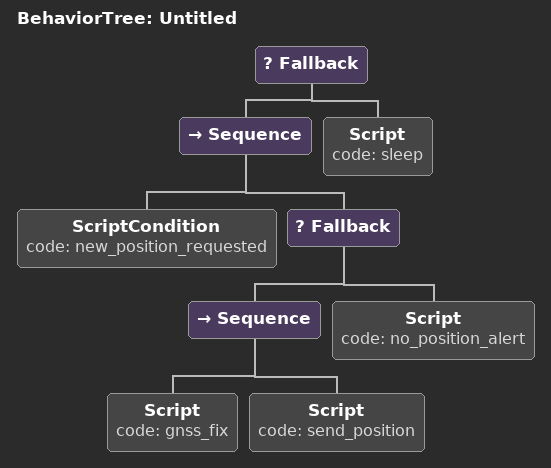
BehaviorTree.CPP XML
<?xml version="1.0" encoding="UTF-8"?>
<root BTCPP_format="4">
  <BehaviorTree ID="Untitled">
    <Fallback>
      <Sequence>
        <ScriptCondition code="new_position_requested"/>
        <Fallback>
          <Sequence>
            <Script code="gnss_fix"/>
            <Script code="send_position"/>
          </Sequence>
          <Script code="no_position_alert"/>
        </Fallback>
      </Sequence>
      <Script code="sleep"/>
    </Fallback>
  </BehaviorTree>

</root>
